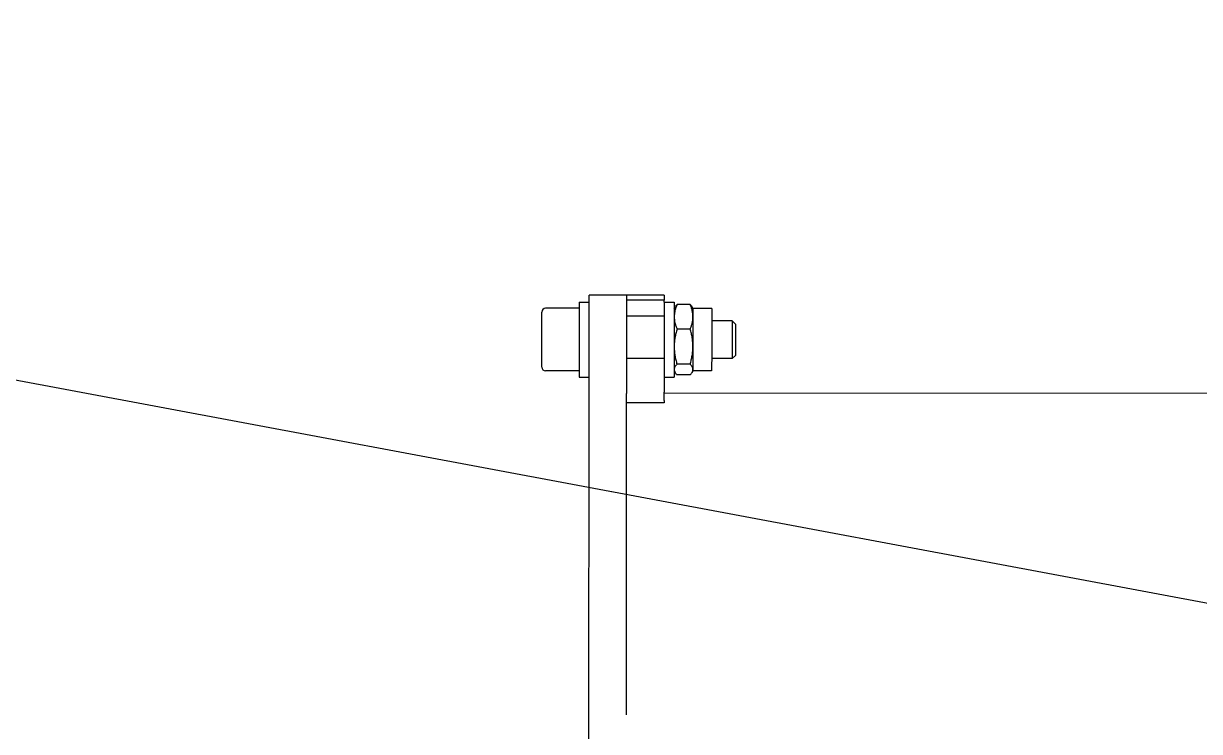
# Model space of a CAD drawing. Header units: inches. Extents: x -233729 to 737493, y -275239 to 196021.
# Drawn here: x 477594.5 to 477782.7, y 16076.3 to 16189.6 of the extents above; entities that cross this region are included whole.
import ezdxf

# ---------------------------------------------------------------- set-up
doc = ezdxf.new("R2010")
doc.units = ezdxf.units.IN
doc.header["$MEASUREMENT"] = 0
doc.layers.add('P_AX', color=7, linetype='Continuous')

# ---------------------------------------------------------------- blocks, each defined once
blk = doc.blocks.new('A$C48CB4C16')
at = {"layer": 'P_AX', "color": 6, "linetype": 'Continuous'}
for p, q in [((4418.589608261943, 4932.205780456427, 710.6645883361932), (4418.48979885585, 4828.290893023952, 710.6645883361932)), ((4406.493507216334, 4832.023989591866, 710.6645883361932), (4406.493516581017, 4832.034669502757, 710.6645883361932)), ((4406.493516581017, 4832.034669502757, 710.6645883361932), (4406.493730501737, 4832.40636756609, 710.6645883361932)), ((4406.493730501737, 4832.40636756609, 710.6645883361932), (4412.493727727793, 4832.400597989212, 710.6645883361932)), ((4412.493727727793, 4832.400597989212, 710.6645883361932), (4412.493513807072, 4832.028899925413, 710.6645883361932)), ((4412.493727727793, 4832.400597989212, 710.6645883361932), (4412.493513807072, 4832.028899925413, 710.6645883361932)), ((4412.493727727793, 4832.400597989212, 710.6645883361932), (4412.493513807072, 4832.028899925413, 710.6645883361932)), ((4412.493983462336, 4832.539803139518, 710.6645883361932), (4412.493727727793, 4832.400597989212, 710.6645883361932)), ((4412.493983462336, 4832.539803139518, 710.6645883361932), (4412.493727727793, 4832.400597989212, 710.6645883361932)), ((4412.493983462336, 4832.539803139518, 710.6645883361932), (4412.493727727793, 4832.400597989212, 710.6645883361932)), ((4277.492259507999, 4830.960984181265, 710.6645883361932), (4406.492215954465, 4830.836962385687, 710.6645883361932)), ((4406.489804404322, 4828.302432178173, 710.6645883361932), (4406.492094245739, 4830.710461082521, 710.6645883361932)), ((4412.491303890594, 4829.831195361565, 710.6645883361932), (4412.486893165041, 4825.301175101778, 710.6645883361932)), ((4412.491303890594, 4829.831195361565, 710.6645883361932), (4412.486893165041, 4825.301175101778, 710.6645883361932)), ((4412.492091471679, 4830.704691505643, 710.6645883361932), (4412.491303890594, 4829.831195361565, 710.6645883361932)), ((4412.492091471679, 4830.704691505643, 710.6645883361932), (4412.491303890594, 4829.831195361565, 710.6645883361932)), ((4402.336034408071, 4827.93467963778, 710.6645883361932), (4404.442869459162, 4827.932653712228, 710.6645883361932)), ((4406.489804404322, 4828.302432178173, 710.6645883361932), (4404.889805144048, 4828.303970731913, 710.6645883361932)), ((4406.486895938986, 4825.306944678656, 710.6645883361932), (4406.489804404322, 4828.302432178173, 710.6645883361932)), ((4406.486895938986, 4825.306944678656, 710.6645883361932), (4406.489804404322, 4828.302432178173, 710.6645883361932)), ((4420.089798116126, 4828.289354470211, 710.6645883361932), (4418.48979885585, 4828.290893023952, 710.6645883361932)), ((4398.888846321845, 4827.309740771192, 710.6645883361932), (4401.888844934759, 4827.306855982754, 710.6645883361932)), ((4401.888844934759, 4827.306855982754, 710.6645883361932), (4402.022917444702, 4827.538561544965, 710.6645883361932)), ((4402.334384746616, 4826.23503699864, 710.6645883361932), (4404.441219797823, 4826.233011073085, 710.6645883361932)), ((4404.888843547785, 4827.303971194314, 710.6645883361932), (4404.755207982495, 4827.53594965453, 710.6645883361932)), ((4420.088836519979, 4827.289354932613, 710.6645883361932), (4425.488834023358, 4827.284162312863, 710.6645883361932)), ((4395.086442960426, 4824.813394867469, 710.6645883361932), (4395.586922839167, 4825.31291315111, 710.6645883361932)), ((4395.586922839167, 4825.31291315111, 710.6645883361932), (4398.886923129437, 4825.309741695996, 710.6645883361932)), ((4406.485304637346, 4823.639814249825, 710.6645883361932), (4406.486895938986, 4825.306944678656, 710.6645883361932)), ((4406.485304637346, 4823.639814249825, 710.6645883361932), (4406.486895938986, 4825.306944678656, 710.6645883361932)), ((4406.486895938986, 4825.306944678656, 710.6645883361932), (4412.486893165041, 4825.301175101778, 710.6645883361932)), ((4406.486895938986, 4825.306944678656, 710.6645883361932), (4412.486893165041, 4825.301175101778, 710.6645883361932)), ((4412.486893165041, 4825.301175101778, 710.6645883361932), (4412.480425623012, 4818.561093254133, 710.6645883361932)), ((4412.486893165041, 4825.301175101778, 710.6645883361932), (4412.480425623012, 4818.561093254133, 710.6645883361932)), ((4406.480428396957, 4818.56686283101, 710.6645883361932), (4406.485304637346, 4823.639814249825, 710.6645883361932)), ((4406.480428396957, 4818.56686283101, 710.6645883361932), (4406.485304637346, 4823.639814249825, 710.6645883361932)), ((4402.328969073365, 4820.606786224178, 710.6645883361932), (4404.435804124572, 4820.604760298625, 710.6645883361932)), ((4395.081636107061, 4819.813398304515, 710.6645883361932), (4395.581155077787, 4819.312917737409, 710.6645883361932)), ((4395.581155077787, 4819.312917737409, 710.6645883361932), (4398.881153552443, 4819.30974446994, 710.6645883361932)), ((4406.478265250101, 4816.302437726061, 710.6645883361932), (4406.480428396957, 4818.56686283101, 710.6645883361932)), ((4406.478265250101, 4816.302437726061, 710.6645883361932), (4406.480428396957, 4818.56686283101, 710.6645883361932)), ((4406.480428396957, 4818.56686283101, 710.6645883361932), (4412.480425623012, 4818.561093254133, 710.6645883361932)), ((4412.480425623012, 4818.561093254133, 710.6645883361932), (4412.477970463457, 4815.99578754476, 710.6645883361932)), ((4412.480425623012, 4818.561093254133, 710.6645883361932), (4412.477970463457, 4815.99578754476, 710.6645883361932)), ((4398.879230360035, 4817.309745394743, 710.6645883361932), (4401.879228972946, 4817.306860606303, 710.6645883361932)), ((4401.879228972946, 4817.306860606303, 710.6645883361932), (4402.012864538235, 4817.07488214609, 710.6645883361932)), ((4402.325203061569, 4816.678178088392, 710.6645883361932), (4404.432038112775, 4816.676152162838, 710.6645883361932)), ((4404.87922758609, 4817.303975817867, 710.6645883361932), (4404.745155076147, 4817.072270255653, 710.6645883361932)), ((4420.079220558167, 4817.289359555697, 710.6645883361932), (4425.479218061547, 4817.284166936415, 710.6645883361932)), ((4406.478265250101, 4816.302437726061, 710.6645883361932), (4404.878265989943, 4816.303976279801, 710.6645883361932)), ((4406.477224432747, 4815.193870176214, 710.6645883361932), (4406.477973237515, 4816.001557122103, 710.6645883361932)), ((4406.477224432747, 4815.193870176214, 710.6645883361932), (4412.477221167413, 4815.186048927835, 710.6645883361932)), ((4406.478265250101, 4816.302437726061, 710.6645883361932), (4406.477973237515, 4816.001557122103, 710.6645883361932)), ((4406.477973237515, 4816.001557122103, 710.6645883361932), (4412.477970463457, 4815.99578754476, 710.6645883361932)), ((4412.477970463457, 4815.99578754476, 710.6645883361932), (4412.477221167413, 4815.186048927835, 710.6645883361932)), ((4412.477970463457, 4815.99578754476, 710.6645883361932), (4412.477221167413, 4815.186048927835, 710.6645883361932)), ((4412.477221167413, 4815.186048927835, 710.6645883361932), (4418.477218393354, 4815.180279350492, 710.6645883361932)), ((4420.07825896202, 4816.2893600181, 710.6645883361932), (4418.478259701747, 4816.29089857184, 710.6645883361932))]:
    blk.add_line(p, q, dxfattribs=at)
at = {"layer": 'P_AX', "color": 6}
blk.add_line((4100.564324360806, 4905.529219101767, 710.6645883361937), (4813.895743931643, 4771.924462732977, 710.6645883361937), dxfattribs=at)
for radius in [4100.563866852364, 761.7891955324333]:
    blk.add_circle((4100.5638399116, 4905.530419049437, 710.6645883361932), radius, dxfattribs=at)
at = {"layer": 'P_AX', "color": 6, "linetype": 'Continuous'}
for centre, radius, start, end in [((4403.742460639448, 4826.501137951507, 710.6645883361932), 2.008252103418346, 134.4529677905808, 148.8968529628673), ((4403.033684267779, 4826.501845173189, 710.6645883361932), 2.008237032505981, 30.99287558733875, 45.43623427179721), ((4425.488257065648, 4826.684162590305, 710.6645883361932), 0.5999999999992491, 359.9449045907344, 89.94490459073435), ((4403.734388252953, 4818.108986627429, 710.6645883361932), 2.00823703251491, 210.9928755873387, 225.4362342717972), ((4403.025611881281, 4818.109693849113, 710.6645883361932), 2.008252103425221, 314.4529677905808, 328.8968529628673), ((4425.479795019259, 4817.884166658974, 710.6645883361932), 0.5999999999992491, 269.9449045907344, 359.9449045907344)]:
    blk.add_arc(centre, radius, start, end, dxfattribs=at)
for points in [[(4412.541638462921, 4882.3308412364, 710.6645883361932), (4412.526518211001, 4866.639906938306, 710.6645883361932), (4412.517239610315, 4856.986686053804, 710.6645883361932), (4412.508931001765, 4848.333229032462, 710.6645883361932), (4412.497778874356, 4836.709870179301, 710.6645883361932)], [(4412.541638462921, 4882.3308412364, 710.6645883361932), (4412.526518211001, 4866.639906938306, 710.6645883361932), (4412.517239610315, 4856.986686053804, 710.6645883361932), (4412.508931001765, 4848.333229032462, 710.6645883361932), (4412.497778874356, 4836.709870179301, 710.6645883361932)], [(4412.541638462921, 4882.3308412364, 710.6645883361932), (4412.526518211001, 4866.639906938306, 710.6645883361932), (4412.517239610315, 4856.986686053804, 710.6645883361932), (4412.508931001765, 4848.333229032462, 710.6645883361932), (4412.497778874356, 4836.709870179301, 710.6645883361932)], [(4412.497778874356, 4836.709870179301, 710.6645883361932), (4412.49675141368, 4835.619730376756, 710.6645883361932), (4412.495832799003, 4834.531192160795, 710.6645883361932)], [(4412.497778874356, 4836.709870179301, 710.6645883361932), (4412.49675141368, 4835.619730376756, 710.6645883361932), (4412.495832799003, 4834.531192160795, 710.6645883361932)], [(4412.497778874356, 4836.709870179301, 710.6645883361932), (4412.49675141368, 4835.619730376756, 710.6645883361932), (4412.495832799003, 4834.531192160795, 710.6645883361932)], [(4412.495832799003, 4834.531192160795, 710.6645883361932), (4412.494781303452, 4833.538479420009, 710.6645883361932), (4412.493992827018, 4832.550483050408, 710.6645883361932)], [(4412.495832799003, 4834.531192160795, 710.6645883361932), (4412.494781303452, 4833.538479420009, 710.6645883361932), (4412.493992827018, 4832.550483050408, 710.6645883361932)], [(4412.495832799003, 4834.531192160795, 710.6645883361932), (4412.494781303452, 4833.538479420009, 710.6645883361932), (4412.493992827018, 4832.550483050408, 710.6645883361932)], [(4406.493507216334, 4832.023989591866, 710.6645883361932), (4406.493327855831, 4831.972031997635, 710.6645883361932), (4406.493263330194, 4831.92429161363, 710.6645883361932), (4406.493141937534, 4831.798436372193, 710.6645883361932), (4406.492967398139, 4831.61737489945, 710.6645883361932), (4406.492736582762, 4831.37779265654, 710.6645883361932), (4406.492425082716, 4831.054266958616, 710.6645883361932), (4406.492094245739, 4830.710461082521, 710.6645883361932)], [(4412.493504442506, 4832.018220014522, 710.6645883361932), (4412.492755294195, 4831.423196139398, 710.6645883361932), (4412.492275585071, 4830.831193870517, 710.6645883361932)], [(4412.493504442506, 4832.018220014522, 710.6645883361932), (4412.492755294195, 4831.423196139398, 710.6645883361932), (4412.492275585071, 4830.831193870517, 710.6645883361932)], [(4412.493504442506, 4832.018220014522, 710.6645883361932), (4412.492755294195, 4831.423196139398, 710.6645883361932), (4412.492275585071, 4830.831193870517, 710.6645883361932)], [(4412.493513807072, 4832.028899925413, 710.6645883361932), (4412.493505613063, 4832.019555003501, 710.6645883361932), (4412.493504442506, 4832.018220014522, 710.6645883361932)], [(4412.493513807072, 4832.028899925413, 710.6645883361932), (4412.493505613063, 4832.019555003501, 710.6645883361932), (4412.493504442506, 4832.018220014522, 710.6645883361932)], [(4412.493513807072, 4832.028899925413, 710.6645883361932), (4412.493505613063, 4832.019555003501, 710.6645883361932), (4412.493504442506, 4832.018220014522, 710.6645883361932)], [(4412.493992827018, 4832.550483050408, 710.6645883361932), (4412.493991656462, 4832.549148061431, 710.6645883361932), (4412.493983462336, 4832.539803139518, 710.6645883361932)], [(4412.493992827018, 4832.550483050408, 710.6645883361932), (4412.493991656462, 4832.549148061431, 710.6645883361932), (4412.493983462336, 4832.539803139518, 710.6645883361932)], [(4412.493992827018, 4832.550483050408, 710.6645883361932), (4412.493991656462, 4832.549148061431, 710.6645883361932), (4412.493983462336, 4832.539803139518, 710.6645883361932)], [(4412.492275585071, 4830.831193870517, 710.6645883361932), (4412.49210810766, 4830.767923092587, 710.6645883361932), (4412.492091471679, 4830.704691505643, 710.6645883361932)], [(4412.492275585071, 4830.831193870517, 710.6645883361932), (4412.49210810766, 4830.767923092587, 710.6645883361932), (4412.492091471679, 4830.704691505643, 710.6645883361932)], [(4404.888843547785, 4827.303971194314, 710.6645883361932), (4404.889196098666, 4827.67710219708, 710.6645883361932), (4404.889476067968, 4827.967461780298, 710.6645883361932), (4404.889635605155, 4828.131286518301, 710.6645883361932), (4404.889805144048, 4828.303970731913, 710.6645883361932)], [(4418.48979885585, 4828.290893023952, 710.6645883361932), (4418.487528593279, 4825.992058879814, 710.6645883361932), (4418.485299088991, 4823.628275096069, 710.6645883361932)], [(4418.48979885585, 4828.290893023952, 710.6645883361932), (4418.487528593279, 4825.992058879814, 710.6645883361932), (4418.485299088991, 4823.628275096069, 710.6645883361932)], [(4420.088836519979, 4827.289354932613, 710.6645883361932), (4420.089120599557, 4827.590049360997, 710.6645883361932), (4420.08932766784, 4827.806559851047, 710.6645883361932), (4420.089469040046, 4827.952845518595, 710.6645883361932), (4420.089632185874, 4828.120796866834, 710.6645883361932), (4420.089741877862, 4828.232966517216, 710.6645883361932), (4420.089798116126, 4828.289354470211, 710.6645883361932)], [(4398.886923129437, 4825.309741695996, 710.6645883361932), (4398.887264275457, 4825.673732351164, 710.6645883361932), (4398.887498778291, 4825.918354366093, 710.6645883361932), (4398.888097347693, 4826.538543266362, 710.6645883361932), (4398.888453855761, 4826.907266571771, 710.6645883361932), (4398.888629183406, 4827.088172538324, 710.6645883361932)], [(4398.888629183406, 4827.088172538324, 710.6645883361932), (4398.888728308374, 4827.190147017713, 710.6645883361932), (4398.888790696044, 4827.254038438785, 710.6645883361932), (4398.888824905501, 4827.288813503113, 710.6645883361932), (4398.888846321845, 4827.309740771192, 710.6645883361932)], [(4401.885095129139, 4823.421341042618, 710.6645883361932), (4401.885698251077, 4824.048010567787, 710.6645883361932), (4401.886272962553, 4824.644903862967, 710.6645883361932), (4401.886750185163, 4825.140320611304, 710.6645883361932), (4401.887298415764, 4825.709132741324, 710.6645883361932), (4401.887778530246, 4826.206879566075, 710.6645883361932), (4401.888101605815, 4826.541502238836, 710.6645883361932), (4401.888371934183, 4826.821160246737, 710.6645883361932), (4401.888627796433, 4827.085287749886, 710.6645883361932)], [(4402.334384746616, 4826.23503699864, 710.6645883361932), (4402.143861045246, 4825.5220299667, 710.6645883361932), (4402.007082610391, 4824.844895940858, 710.6645883361932), (4401.915770785999, 4824.125817433118, 710.6645883361932), (4401.885095129139, 4823.421341042618, 710.6645883361932)], [(4402.022917444702, 4827.538561544965, 710.6645883361932), (4401.964805538532, 4827.424844123541, 710.6645883361932), (4401.923200117424, 4827.313004623751, 710.6645883361932), (4401.897313017165, 4827.198816803868, 710.6645883361932), (4401.888627796433, 4827.085287749886, 710.6645883361932)], [(4401.888627796433, 4827.085287749886, 710.6645883361932), (4401.888716399437, 4827.176456664807, 710.6645883361932), (4401.888789307326, 4827.25115186407, 710.6645883361932), (4401.888832565862, 4827.294763912099, 710.6645883361932), (4401.888844934759, 4827.306855982754, 710.6645883361932)], [(4401.888627796433, 4827.085287749886, 710.6645883361932), (4401.918342390097, 4826.872783968344, 710.6645883361932), (4402.008523843483, 4826.6558006258, 710.6645883361932), (4402.144526384073, 4826.450888377267, 710.6645883361932), (4402.334384746616, 4826.23503699864, 710.6645883361932)], [(4404.441219797823, 4826.233011073085, 710.6645883361932), (4404.631261349073, 4826.448194143015, 710.6645883361932), (4404.767577916034, 4826.652568149032, 710.6645883361932), (4404.858420334407, 4826.869675909287, 710.6645883361932), (4404.888626409461, 4827.082402960981, 710.6645883361932)], [(4404.885305377073, 4823.641352804029, 710.6645883361932), (4404.845942758838, 4824.235940460699, 710.6645883361932), (4404.765846059191, 4824.842243122986, 710.6645883361932), (4404.630370993982, 4825.519638947329, 710.6645883361932), (4404.441219797823, 4826.233011073085, 710.6645883361932)], [(4404.888626409461, 4827.082402960981, 710.6645883361932), (4404.880168909439, 4827.19651957846, 710.6645883361932), (4404.854532831698, 4827.310063260259, 710.6645883361932), (4404.813131951028, 4827.422050628463, 710.6645883361932), (4404.755207982495, 4827.53594965453, 710.6645883361932)], [(4404.886920355377, 4825.303972119118, 710.6645883361932), (4404.887000684743, 4825.400448685165, 710.6645883361932), (4404.887092502554, 4825.497632824934, 710.6645883361932), (4404.88762120786, 4826.046330331477, 710.6645883361932), (4404.888104144717, 4826.54726360331, 710.6645883361932), (4404.888536732411, 4826.99568102474, 710.6645883361932), (4404.888579653461, 4827.039379376571, 710.6645883361932), (4404.888626409461, 4827.082402960981, 710.6645883361932)], [(4404.886920355377, 4825.303972119118, 710.6645883361932), (4404.887000684743, 4825.400448685165, 710.6645883361932), (4404.887092502554, 4825.497632824934, 710.6645883361932), (4404.88762120786, 4826.046330331477, 710.6645883361932), (4404.888104144717, 4826.54726360331, 710.6645883361932), (4404.888536732411, 4826.99568102474, 710.6645883361932), (4404.888579653461, 4827.039379376571, 710.6645883361932), (4404.888626409461, 4827.082402960981, 710.6645883361932)], [(4404.888626409461, 4827.082402960981, 710.6645883361932), (4404.888731728075, 4827.195726684413, 710.6645883361932), (4404.888843547785, 4827.303971194314, 710.6645883361932)], [(4404.888626409461, 4827.082402960981, 710.6645883361932), (4404.888731728075, 4827.195726684413, 710.6645883361932), (4404.888843547785, 4827.303971194314, 710.6645883361932)], [(4420.085298349266, 4823.626736541863, 710.6645883361932), (4420.086041189497, 4824.398575030851, 710.6645883361932), (4420.086639217567, 4825.019696285135, 710.6645883361932), (4420.087085474632, 4825.483016562766, 710.6645883361932), (4420.087714736584, 4826.136041175226, 710.6645883361932), (4420.088192712166, 4826.631767908695, 710.6645883361932), (4420.088529704604, 4826.981064763039, 710.6645883361932), (4420.088687542127, 4827.143396532282, 710.6645883361932), (4420.088836519979, 4827.289354932613, 710.6645883361932)], [(4420.085298349266, 4823.626736541863, 710.6645883361932), (4420.086041189497, 4824.398575030851, 710.6645883361932), (4420.086639217567, 4825.019696285135, 710.6645883361932), (4420.087085474632, 4825.483016562766, 710.6645883361932), (4420.087714736584, 4826.136041175226, 710.6645883361932), (4420.088192712166, 4826.631767908695, 710.6645883361932), (4420.088529704604, 4826.981064763039, 710.6645883361932), (4420.088687542127, 4827.143396532282, 710.6645883361932), (4420.088836519979, 4827.289354932613, 710.6645883361932)], [(4426.088256788207, 4826.683585632712, 710.6645883361932), (4426.088047958328, 4826.469934944181, 710.6645883361932), (4426.087764742085, 4826.177791470313, 710.6645883361932), (4426.087529285811, 4825.934109054625, 710.6645883361932), (4426.087091235561, 4825.480197780418, 710.6645883361932), (4426.086413080803, 4824.776694361704, 710.6645883361932), (4426.085494378931, 4823.822733110866, 710.6645883361932), (4426.084488182911, 4822.777073674953, 710.6645883361932), (4426.084015139029, 4822.285218212872, 710.6645883361932), (4426.083312673959, 4821.554523086294, 710.6645883361932), (4426.082454462302, 4820.661318812172, 710.6645883361932), (4426.082022082643, 4820.211069949089, 710.6645883361932), (4426.081438671797, 4819.603229659728, 710.6645883361932), (4426.08080638689, 4818.943892797108, 710.6645883361932), (4426.080340495565, 4818.457400527901, 710.6645883361932), (4426.079898467753, 4817.994284495364, 710.6645883361932)], [(4395.081695042201, 4819.876293073527, 710.6645883361932), (4395.081739791203, 4819.923338150724, 710.6645883361932), (4395.081829580711, 4820.017450262911, 710.6645883361932), (4395.081981066613, 4820.175871041722, 710.6645883361932), (4395.082210904337, 4820.415842117395, 710.6645883361932), (4395.082391815027, 4820.604546367309, 710.6645883361932), (4395.082701838925, 4820.927689227859, 710.6645883361932), (4395.083147308789, 4821.39165026101, 710.6645883361932), (4395.083519684849, 4821.779239243014, 710.6645883361932), (4395.083848170703, 4822.120988848272, 710.6645883361932), (4395.084115106263, 4822.398602465286, 710.6645883361932), (4395.084302831674, 4822.593783483493, 710.6645883361932), (4395.084687675582, 4822.993770513336, 710.6645883361932), (4395.085001646657, 4823.319942876815, 710.6645883361932), (4395.085239633336, 4823.567072719919, 710.6645883361932), (4395.085396524169, 4823.72993218864, 710.6645883361932), (4395.085613206611, 4823.954766314595, 710.6645883361932), (4395.085889549926, 4824.241298285431, 710.6645883361932), (4395.086164513951, 4824.526010526928, 710.6645883361932), (4395.086325154989, 4824.692005599036, 710.6645883361932), (4395.086442960426, 4824.813394867469, 710.6645883361932)], [(4395.581225799978, 4819.38839146041, 710.6645883361932), (4395.581460264046, 4819.63418480626, 710.6645883361932), (4395.581844834494, 4820.035850313145, 710.6645883361932), (4395.582357736421, 4820.570645449802, 710.6645883361932), (4395.582968519884, 4821.206820085297, 710.6645883361932), (4395.583553664619, 4821.815823475948, 710.6645883361932), (4395.584032618091, 4822.314024735826, 710.6645883361932), (4395.584355147323, 4822.649379952462, 710.6645883361932), (4395.584952297155, 4823.26998110267, 710.6645883361932), (4395.585394620197, 4823.729396933808, 710.6645883361932), (4395.585667578271, 4824.012758399012, 710.6645883361932), (4395.586190957459, 4824.555658081199, 710.6645883361932), (4395.58658916608, 4824.968052404585, 710.6645883361932), (4395.586736803758, 4825.120687783814, 710.6645883361932), (4395.586922839167, 4825.31291315111, 710.6645883361932)], [(4398.881153552443, 4819.30974446994, 710.6645883361932), (4398.881153244409, 4819.315199768755, 710.6645883361932), (4398.881152936374, 4819.32065506757, 710.6645883361932), (4398.881649048067, 4819.837552742219, 710.6645883361932), (4398.882177509367, 4820.387897402166, 710.6645883361932), (4398.882732690777, 4820.965828340619, 710.6645883361932), (4398.883308962802, 4821.56548485032, 710.6645883361932), (4398.883668190449, 4821.939179949115, 710.6645883361932), (4398.88400713948, 4822.291705138169, 710.6645883361932), (4398.884323659702, 4822.620838381934, 710.6645883361932), (4398.88461560104, 4822.9243576444, 710.6645883361932), (4398.884880813187, 4823.200040889556, 710.6645883361932), (4398.885117146186, 4823.445666082322, 710.6645883361932), (4398.885322449845, 4823.659011185753, 710.6645883361932), (4398.885494573739, 4823.837854164305, 710.6645883361932), (4398.88563136803, 4823.979972982431, 710.6645883361932), (4398.886012809699, 4824.376007990099, 710.6645883361932), (4398.886354339541, 4824.729404947839, 710.6645883361932), (4398.886657324037, 4825.040528101499, 710.6645883361932), (4398.886923129437, 4825.309741695996, 710.6645883361932)], [(4404.885305377073, 4823.641352804029, 710.6645883361932), (4404.886016378994, 4824.378247043702, 710.6645883361932), (4404.886920355377, 4825.303972119118, 710.6645883361932)], [(4404.885305377073, 4823.641352804029, 710.6645883361932), (4404.886016378994, 4824.378247043702, 710.6645883361932), (4404.886920355377, 4825.303972119118, 710.6645883361932)], [(4401.880504286615, 4818.642911587493, 710.6645883361932), (4401.880904003278, 4819.059744196131, 710.6645883361932), (4401.881468787788, 4819.648330967992, 710.6645883361932), (4401.882021302124, 4820.22380676924, 710.6645883361932), (4401.882608305196, 4820.834924591823, 710.6645883361932), (4401.883219773764, 4821.471249398894, 710.6645883361932), (4401.883845182718, 4822.121828064906, 710.6645883361932), (4401.884401435265, 4822.700260996938, 710.6645883361932), (4401.885095129139, 4823.421341042618, 710.6645883361932)], [(4401.885095129139, 4823.421341042618, 710.6645883361932), (4401.914340451011, 4822.717697548799, 710.6645883361932), (4402.004039789083, 4821.999391114458, 710.6645883361932), (4402.139593698084, 4821.321118972848, 710.6645883361932), (4402.328969073365, 4820.606786224178, 710.6645883361932)], [(4404.435804124572, 4820.604760298625, 710.6645883361932), (4404.626553853275, 4821.318727520878, 710.6645883361932), (4404.763412818196, 4821.996737710784, 710.6645883361932), (4404.854494341416, 4822.714870306782, 710.6645883361932), (4404.88509374205, 4823.41845625418, 710.6645883361932)], [(4404.881150778266, 4819.303974893062, 710.6645883361932), (4404.882059340598, 4820.263211425977, 710.6645883361932), (4404.882737129461, 4820.970539386968, 710.6645883361932), (4404.883673002827, 4821.943822250354, 710.6645883361932), (4404.88509374205, 4823.41845625418, 710.6645883361932)], [(4404.881150778266, 4819.303974893062, 710.6645883361932), (4404.882059340598, 4820.263211425977, 710.6645883361932), (4404.882737129461, 4820.970539386968, 710.6645883361932), (4404.883673002827, 4821.943822250354, 710.6645883361932), (4404.88509374205, 4823.41845625418, 710.6645883361932)], [(4404.88509374205, 4823.41845625418, 710.6645883361932), (4404.885197847732, 4823.529231762631, 710.6645883361932), (4404.885305377073, 4823.641352804029, 710.6645883361932)], [(4404.88509374205, 4823.41845625418, 710.6645883361932), (4404.885197847732, 4823.529231762631, 710.6645883361932), (4404.885305377073, 4823.641352804029, 710.6645883361932)], [(4418.485299088991, 4823.628275096069, 710.6645883361932), (4418.482966213836, 4821.233089623159, 710.6645883361932), (4418.480872264947, 4819.046016086477, 710.6645883361932), (4418.479365434148, 4817.463036218312, 710.6645883361932), (4418.478259701747, 4816.29089857184, 710.6645883361932)], [(4418.485299088991, 4823.628275096069, 710.6645883361932), (4418.482966213836, 4821.233089623159, 710.6645883361932), (4418.480872264947, 4819.046016086477, 710.6645883361932), (4418.479365434148, 4817.463036218312, 710.6645883361932), (4418.478259701747, 4816.29089857184, 710.6645883361932)], [(4420.080903351539, 4819.039358746844, 710.6645883361932), (4420.081952373963, 4820.144608492615, 710.6645883361932), (4420.082730101538, 4820.955923125266, 710.6645883361932), (4420.084281347459, 4822.569534829004, 710.6645883361932), (4420.085298349266, 4823.626736541863, 710.6645883361932)], [(4420.080903351539, 4819.039358746844, 710.6645883361932), (4420.081952373963, 4820.144608492615, 710.6645883361932), (4420.082730101538, 4820.955923125266, 710.6645883361932), (4420.084281347459, 4822.569534829004, 710.6645883361932), (4420.085298349266, 4823.626736541863, 710.6645883361932)], [(4402.328969073365, 4820.606786224178, 710.6645883361932), (4402.138663695775, 4820.109178714572, 710.6645883361932), (4402.002088143373, 4819.636597587845, 710.6645883361932), (4401.910976662766, 4819.134664804326, 710.6645883361932), (4401.880504286615, 4818.642911587493, 710.6645883361932)], [(4404.880502899526, 4818.640026799055, 710.6645883361932), (4404.850976723479, 4819.131809944405, 710.6645883361932), (4404.760837933397, 4819.633887597944, 710.6645883361932), (4404.625165136183, 4820.106757815114, 710.6645883361932), (4404.435804124572, 4820.604760298625, 710.6645883361932)], [(4395.081636107061, 4819.813398304515, 710.6645883361932), (4395.08163790591, 4819.815370034546, 710.6645883361932), (4395.081650498091, 4819.829172145694, 710.6645883361932), (4395.081669029081, 4819.848844054273, 710.6645883361932), (4395.081695042201, 4819.876293073527, 710.6645883361932)], [(4395.581155077787, 4819.312917737409, 710.6645883361932), (4395.581157236477, 4819.315283813632, 710.6645883361932), (4395.581172347069, 4819.331846347196, 710.6645883361932), (4395.58119587705, 4819.356820134564, 710.6645883361932), (4395.581225799978, 4819.38839146041, 710.6645883361932)], [(4398.879230360035, 4817.309745394743, 710.6645883361932), (4398.879442702862, 4817.534419928329, 710.6645883361932), (4398.879736140603, 4817.842195972453, 710.6645883361932), (4398.87998659641, 4818.103548445857, 710.6645883361932), (4398.880444639594, 4818.578696817744, 710.6645883361932), (4398.881153552443, 4819.30974446994, 710.6645883361932)], [(4401.879228972946, 4817.306860606303, 710.6645883361932), (4401.87927911512, 4817.360917455169, 710.6645883361932), (4401.879388327012, 4817.476246647188, 710.6645883361932), (4401.879556608736, 4817.652848182365, 710.6645883361932), (4401.879654328804, 4817.755167855533, 710.6645883361932), (4401.879791771294, 4817.898937294844, 710.6645883361932), (4401.879975121352, 4818.090553238175, 710.6645883361932), (4401.880210564704, 4818.336412423409, 710.6645883361932), (4401.880504286615, 4818.642911587493, 710.6645883361932)], [(4401.880504286615, 4818.642911587493, 710.6645883361932), (4401.909955170587, 4818.151754172172, 710.6645883361932), (4401.999863680337, 4817.650341591916, 710.6645883361932), (4402.13561608945, 4817.176855649917, 710.6645883361932), (4402.325203061569, 4816.678178088392, 710.6645883361932)], [(4404.872807215899, 4818.395262484557, 710.6645883361932), (4404.878522889222, 4818.517781588367, 710.6645883361932), (4404.880502899526, 4818.640026799055, 710.6645883361932)], [(4404.872807215899, 4818.395262484557, 710.6645883361932), (4404.878522889222, 4818.517781588367, 710.6645883361932), (4404.880502899526, 4818.640026799055, 710.6645883361932)], [(4404.880502899526, 4818.640026799055, 710.6645883361932), (4404.880822913372, 4818.975044215216, 710.6645883361932), (4404.881150778266, 4819.303974893062, 710.6645883361932)], [(4404.880502899526, 4818.640026799055, 710.6645883361932), (4404.880822913372, 4818.975044215216, 710.6645883361932), (4404.881150778266, 4819.303974893062, 710.6645883361932)], [(4420.079338428448, 4817.415149094189, 710.6645883361932), (4420.079794258461, 4817.896892224557, 710.6645883361932), (4420.080419133999, 4818.549324186637, 710.6645883361932), (4420.080656972481, 4818.795380442521, 710.6645883361932), (4420.080903351539, 4819.039358746844, 710.6645883361932)], [(4420.079338428448, 4817.415149094189, 710.6645883361932), (4420.079794258461, 4817.896892224557, 710.6645883361932), (4420.080419133999, 4818.549324186637, 710.6645883361932), (4420.080656972481, 4818.795380442521, 710.6645883361932), (4420.080903351539, 4819.039358746844, 710.6645883361932)], [(4404.432038112775, 4816.676152162838, 710.6645883361932), (4404.622579307062, 4817.174459726668, 710.6645883361932), (4404.759238720639, 4817.647679687129, 710.6645883361932), (4404.83309880155, 4818.024862455322, 710.6645883361932), (4404.872807215899, 4818.395262484557, 710.6645883361932)], [(4404.87922758609, 4817.303975817867, 710.6645883361932), (4404.878838589299, 4817.879296322471, 710.6645883361932), (4404.872807215899, 4818.395262484557, 710.6645883361932)], [(4404.87922758609, 4817.303975817867, 710.6645883361932), (4404.878838589299, 4817.879296322471, 710.6645883361932), (4404.872807215899, 4818.395262484557, 710.6645883361932)], [(4404.878265989943, 4816.303976279801, 710.6645883361932), (4404.878271504421, 4816.310486344273, 710.6645883361932), (4404.878283212776, 4816.323453037652, 710.6645883361932), (4404.878307308652, 4816.349332989777, 710.6645883361932), (4404.878349985811, 4816.394582830022, 710.6645883361932), (4404.878417438129, 4816.465659187294, 710.6645883361932), (4404.878515859134, 4816.569018690965, 710.6645883361932), (4404.878651442937, 4816.71111797041, 710.6645883361932), (4404.87883038295, 4816.898413655002, 710.6645883361932), (4404.879019834916, 4817.095316148016, 710.6645883361932), (4404.87922758609, 4817.303975817867, 710.6645883361932)], [(4420.07825896202, 4816.2893600181, 710.6645883361932), (4420.078264476615, 4816.295870081639, 710.6645883361932), (4420.078276184969, 4816.308836774553, 710.6645883361932), (4420.078300280845, 4816.334716726213, 710.6645883361932), (4420.078342958004, 4816.379966565992, 710.6645883361932), (4420.078410410207, 4816.451042923263, 710.6645883361932), (4420.078508831328, 4816.5544024274, 710.6645883361932), (4420.078644415014, 4816.696501707311, 710.6645883361932), (4420.078823355143, 4816.883797392833, 710.6645883361932), (4420.078917972744, 4816.982403966716, 710.6645883361932), (4420.079048583749, 4817.116446562694, 710.6645883361932), (4420.079220558167, 4817.289359555697, 710.6645883361932)], [(4420.079220558167, 4817.289359555697, 710.6645883361932), (4420.079271639582, 4817.350245262149, 710.6645883361932), (4420.079338428448, 4817.415149094189, 710.6645883361932)], [(4420.079220558167, 4817.289359555697, 710.6645883361932), (4420.079271639582, 4817.350245262149, 710.6645883361932), (4420.079338428448, 4817.415149094189, 710.6645883361932)], [(4426.079898467753, 4817.994284495364, 710.6645883361932), (4426.079850759474, 4817.943937441452, 710.6645883361932), (4426.079820069484, 4817.911350978658, 710.6645883361932), (4426.079797907848, 4817.887059860981, 710.6645883361932), (4426.079794741817, 4817.88358970138, 710.6645883361932)], [(4418.478259701747, 4816.29089857184, 710.6645883361932), (4418.477646747022, 4815.644645277064, 710.6645883361932), (4418.477218393354, 4815.180279350492, 710.6645883361932)]]:
    blk.add_spline(points, degree=3, dxfattribs=at)

msp = doc.modelspace()

# ---------------------------------------------------------------- block references
at = {"color": 1, "rotation": 180.0000000029513}
msp.add_blockref('A$C48CB4C16', (482103.5383251106, 20961.31663733844, -710.6645883361924), dxfattribs=at)

doc.saveas('drawing.dxf')
